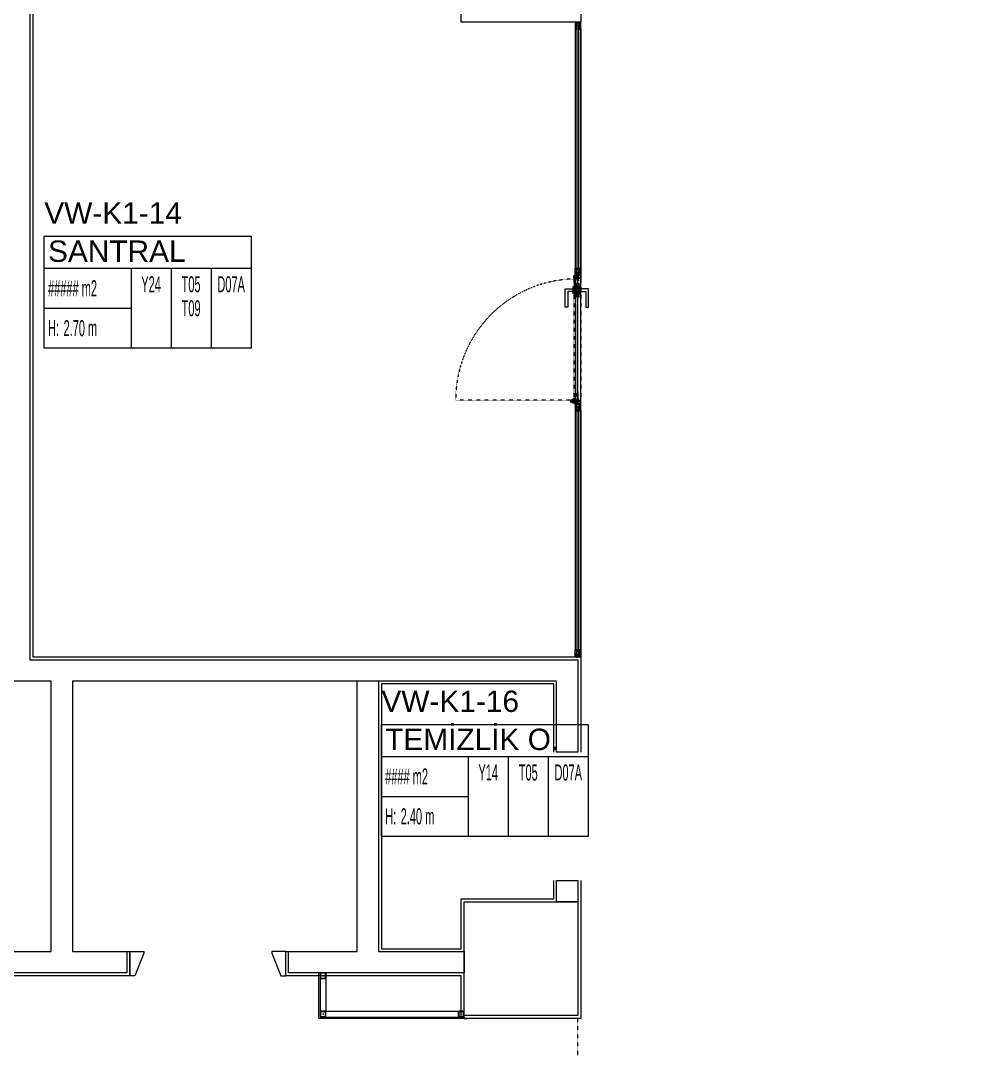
# Model space of a CAD drawing. Extents: x -3709 to 34962, y 0 to 8245.
# Drawn here: x 18089 to 18768, y 3089 to 3812 of the extents above; entities that cross this region are included whole.
import ezdxf
from ezdxf.enums import TextEntityAlignment as Align

# ---------------------------------------------------------------- set-up
doc = ezdxf.new("R2010")
doc.units = 0
doc.linetypes.add('DASHDOT', pattern=[25.4, 12.7, -6.35, 0, -6.35])
doc.linetypes.add('DOT2', pattern=[0.125, 0, -0.125])
doc.layers.get('0').update_dxf_attribs({"color": 9, "lineweight": 9})
for name, color, linetype, lineweight in [('0 @ 1', 9, 'Continuous', 9), ('00', 9, 'Continuous', 9), ('01', 9, 'Continuous', 9), ('06C', 9, 'Continuous', 9), ('06D', 9, 'Continuous', 9), ('07K', 9, 'Continuous', 9), ('10', 9, 'Continuous', 9), ('11', 9, 'Continuous', 9), ('14', 9, 'Continuous', 9), ('15', 9, 'Continuous', 9), ('20', 9, 'DOT2', 9), ('21_MAHAL', 9, 'Continuous', 9)]:
    doc.layers.add(name, color=color, linetype=linetype, lineweight=lineweight)
doc.styles.add('Arial', font='arial.ttf', dxfattribs={"height": 2.5})
doc.styles.add('MuuM_TEXT-STANDART', font='ARIALN.TTF')
pattern_1 = [(225, (-604.72494, -2171.82614), (-0.0883883476, 0.0883883476), []), (135, (-604.72494, -2171.82614), (0.0883883476, 0.0883883476), [])]

# ---------------------------------------------------------------- blocks, each defined once
blk = doc.blocks.new('p-kolon-80x80-vw')
at = {"layer": '01'}
blk.add_lwpolyline([(-40, -40), (-40, 40), (40, 40), (40, -40)], close=True, dxfattribs=at)
blk = doc.blocks.new('Prf-40x40')
for points in [[(1.5, -2), (-1.5, -2, -0.414214), (-2, -1.5), (-2, 1.5, -0.414214), (-1.5, 2), (1.5, 2, -0.414214), (2, 1.5), (2, -1.5, -0.414214)], [(1.5, -1.7), (-1.5, -1.7, -0.414214), (-1.7, -1.5), (-1.7, 1.5, -0.414214), (-1.5, 1.7), (1.5, 1.7, -0.414214), (1.7, 1.5), (1.7, -1.5, -0.414214)]]:
    blk.add_lwpolyline(points, format="xyb", close=True)
blk.add_point((0, 0))
blk = doc.blocks.new('p-strahle-alüminyumdoğramaprofili')
at = {"layer": '10'}
h = blk.add_hatch(dxfattribs=at)
h.set_pattern_fill('NET', color=256, angle=315, style=0)
h.set_pattern_definition(pattern_1)
h.paths.add_polyline_path([(-4.62, 2.65), (-4.68, 2.65), (-4.72, 2.75), (-4.72, 2.8), (-4.69, 2.8), (-4.69, 2.92), (-4.98, 2.92), (-4.98, 2.8), (-4.95, 2.8), (-4.99, 2.65), (-5.08, 2.66), (-5.25, 2.28), (-5.14, 2.28), (-5.14, 2.33), (-4.98, 2.52, 0.2599), (-4.9, 2.28), (-4.66, 2.28, 0.382682)])
h.paths.add_polyline_path([(-4.86, 2.52), (-4.67, 2.52, -2.16717)], flags=16)
h = blk.add_hatch(dxfattribs=at)
h.set_pattern_fill('NET', color=256, angle=315, style=0)
h.set_pattern_definition(pattern_1)
h.paths.add_polyline_path([(-4.62, 0.88), (-4.68, 0.88), (-4.72, 0.77), (-4.72, 0.73), (-4.69, 0.73), (-4.69, 0.6), (-4.98, 0.6), (-4.98, 0.73), (-4.95, 0.73), (-4.99, 0.88), (-5.08, 0.87), (-5.25, 1.24), (-5.14, 1.24), (-5.14, 1.2), (-4.98, 1.01, -0.2599), (-4.9, 1.24), (-4.66, 1.24, -0.382682)])
h.paths.add_polyline_path([(-4.86, 1), (-4.67, 1, 2.16717)], flags=16)
h = blk.add_hatch(dxfattribs=at)
h.set_pattern_fill('NET', color=256, angle=315, style=0)
h.set_pattern_definition([(225, (-608.45214, -2173.53612), (-0.0883883476, 0.0883883476), []), (135, (-608.45214, -2173.53612), (0.0883883476, 0.0883883476), [])])
h.paths.add_polyline_path([(-3.45, 2.28), (-3.45, 2.57), (-4.49, 2.57), (-4.49, 2.28)])
h = blk.add_hatch(dxfattribs=at)
h.set_pattern_fill('NET', color=256, angle=315, style=0)
h.set_pattern_definition([(225, (-608.45214, -2180.04526), (-0.0883883476, 0.0883883476), []), (135, (-608.45214, -2180.04526), (0.0883883476, 0.0883883476), [])])
h.paths.add_polyline_path([(-3.45, 0.93), (-3.45, 1.24), (-4.49, 1.24), (-4.49, 0.93)])
h = blk.add_hatch(dxfattribs=at)
h.set_pattern_fill('NET', color=256, angle=315, style=0)
h.set_pattern_definition([(225, (-629.50454, -2177.58922), (-0.0883883476, 0.0883883476), []), (135, (-629.50454, -2177.58922), (0.0883883476, 0.0883883476), [])])
h.paths.add_polyline_path([(0, 0.68), (0, 1.75), (-0.18, 1.75), (-0.18, 0.68)])
for points in [[(-5.08, 2.66), (-5.25, 2.28)], [(-5.09, 0.88), (-5.25, 1.24)], [(-4.98, 2.52), (-5.14, 2.33), (-5.14, 2.28)], [(-4.98, 1.01), (-5.14, 1.2), (-5.14, 1.24)], [(-4.92, 3.6), (-4.92, 3.16), (-4.61, 3.16), (-4.61, 2.87), (-4.52, 2.87), (-4.62, 2.65), (-4.68, 2.65), (-4.72, 2.75), (-4.72, 2.8), (-4.69, 2.8), (-4.69, 3.05), (-4.98, 3.05), (-4.98, 2.8), (-4.95, 2.8), (-4.99, 2.65), (-5.08, 2.66), (-5.07, 3.76), (-0.11, 3.76)], [(-4.69, 2.92), (-4.98, 2.92)], [(-4.71, 0.6), (-4.98, 0.6)], [(-2.83, 0.2), (-2.67, 0.2), (-2.67, -0.04), (-4.87, -0.04), (-4.87, 0.19), (-4.57, 0.19), (-4.57, 0.73), (-2.67, 0.73)], [(-4.52, 2.87), (-4.49, 2.87), (-4.49, 2.26)], [(-4.49, 0.93), (-4.49, 0.93), (-4.49, 1.26)], [(-3.45, 2.26), (-3.45, 2.57)], [(-3.45, 1.26), (-3.45, 0.93)], [(-2.08, 0.93), (-2.08, 2.57)], [(-0.18, 0.68), (0, 0.68), (0, 1.75)], [(-0.18, 1.75), (0, 1.75)]]:
    blk.add_lwpolyline(points, dxfattribs=at)
for points in [[(-0.18, 2.74), (-0.18, 2.21), (0, 2.21), (0, 2.08), (-0.18, 2.08), (-0.18, 0.43), (0, 0.43), (0, 0), (-0.12, 0), (-0.12, -0.24), (-5.09, -0.24), (-5.09, 0.88), (-4.98, 0.88), (-4.94, 0.7), (-4.99, 0.7), (-4.99, 0.33), (-4.71, 0.33), (-4.71, 0.88), (-4.56, 0.88), (-4.52, 0.93), (-1.28, 0.93), (-1.2, 1.22), (-0.9, 1.22), (-0.9, 0.62), (-0.58, 0.62), (-0.58, 2.74)], [(-2.03, 0.78), (-1.35, 0.78), (-1.35, 0.08), (-1.28, 0.04), (-1.28, -0.04), (-2.09, -0.04), (-2.09, 0.1), (-2.03, 0.15)]]:
    blk.add_lwpolyline(points, close=True, dxfattribs=at)
for points in [[(-0.57, 3.26), (-0.57, 3.62), (-4.89, 3.62), (-4.89, 3.65, 0.561743), (-4.97, 3.66, 0.595966), (-4.92, 3.6, -2.204878)], [(-4.67, 2.52), (-4.86, 2.52, 1)], [(-4.67, 1), (-4.86, 1, -1)], [(-4.61, 2.87), (-4.49, 3.45, -0.833203), (-4.18, 3.44, -0.447088)], [(-4.49, 2.57), (-1.23, 2.57, -0.414214), (-0.9, 2.25), (-0.9, 1.22)], [(-4.18, 3.44), (-4.18, 2.99, 0.414214), (-4.07, 2.89), (-0.82, 2.89), (-0.82, 3.62)], [(-2.67, 0.73), (-2.67, 0.32), (-2.83, 0.32, 1), (-2.83, 0.2, -1)], [(-0.11, 3.76), (-0.11, 3.62), (-0.45, 3.62), (-0.45, 3.14, -1), (-0.66, 3.14)], [(-0.66, 3.14, -0.305404), (-0.57, 3.26, -5.773092)]]:
    blk.add_lwpolyline(points, format="xyb", dxfattribs=at)
for centre, radius, start, end in [((-4.73, 2.47), 0.253, 168.66756, 234.12581), ((-4.73, 1.06), 0.253, 125.87419, 191.33244), ((-4.77, 2.44), 0.125, 139.54015, 40.45985), ((-4.77, 1.08), 0.125, 319.54015, 220.45985), ((-4.84, 2.48), 0.273, 305.97376, 36.42893), ((-4.84, 1.04), 0.273, 323.57107, 54.02624)]:
    blk.add_arc(centre, radius, start, end, dxfattribs=at)
blk = doc.blocks.new('*U733')
at = {"layer": '06D'}
for points in [[(4.95, 4), (173.04, 4)], [(4.95, 0), (173.02, 0)]]:
    blk.add_lwpolyline(points, dxfattribs=at)
at = {"layer": '15'}
for points in [[(1.96, 2.5), (176.03, 2.5)], [(176.03, 1.5), (1.96, 1.5)]]:
    blk.add_lwpolyline(points, dxfattribs=at)
at = {"layer": '0 @ 1', "linetype": 'Continuous', "xscale": -1}
blk.add_blockref('p-strahle-alüminyumdoğramaprofili', (-0.12, 0.24), dxfattribs=at)
at = {"layer": '0 @ 1', "linetype": 'Continuous'}
blk.add_blockref('p-strahle-alüminyumdoğramaprofili', (178.11, 0.24), dxfattribs=at)
blk = doc.blocks.new('g-kapı kolu-p')
for points in [[(11.85, 8.21), (-0.95, 8.21), (-0.95, 2.41), (0.95, 2.41), (0.95, 6.31), (11.85, 6.31), (11.85, 8.21)], [(11.85, -8.21), (-0.95, -8.21), (-0.95, -2.41), (0.95, -2.41), (0.95, -6.31), (11.85, -6.31), (11.85, -8.21)]]:
    blk.add_lwpolyline(points)
for points in [[(-5, 0.5), (5, 0.5), (5, 1.5), (-5, 1.5)], [(-2.65, 1.5), (2.65, 1.5), (2.65, 2.41), (-2.65, 2.41)], [(-5, -1.5), (5, -1.5), (5, -0.5), (-5, -0.5)], [(-2.65, -1.5), (2.65, -1.5), (2.65, -2.41), (-2.65, -2.41)]]:
    blk.add_lwpolyline(points, close=True)
blk = doc.blocks.new('k-cambölme-kapı-p')
at = {"layer": '10'}
h = blk.add_hatch(dxfattribs=at)
h.set_pattern_fill('NET', color=256, angle=135, style=0)
h.set_pattern_definition([(135, (3753.7029, 560.85184), (-0.0883883476, -0.0883883476), []), (225, (3753.7029, 560.85184), (0.0883883476, -0.0883883476), [])])
h.paths.add_polyline_path([(2.08, -0.06), (2.08, 0.02), (2.07, 0.04), (2.05, 0.07), (2.01, 0.09), (1.98, 0.1), (1.97, 0.1), (1.97, -0.29), (1.94, -0.29), (1.94, -0.43), (1.88, -0.49), (1.67, -0.49), (1.82, -0.29), (1.73, -0.29), (1.53, -0.5), (1.44, -0.5), (1.62, -0.32), (1.62, -0.29), (1.51, -0.29), (1.34, -0.42), (1.32, -0.44), (1.3, -0.48), (1.29, -0.51), (1.26, -0.57), (1.26, -0.31), (1.32, -0.29), (1.23, -0.29), (1.23, -0.53), (1.23, -0.59), (1.24, -0.62), (1.26, -0.64), (3.47, -0.64), (3.47, -0.58), (3.38, -0.35), (3.38, -0.3), (3.42, -0.25), (3.42, -0.2), (3.38, -0.16), (2.73, -0.16), (2.74, -0.2), (2.91, -0.2, -1), (2.91, -0.25)])
h.paths.add_polyline_path([(2.05, -0.18), (2.05, -0.21), (2.08, -0.23), (2.11, -0.24), (2.15, -0.25), (2.95, -0.27), (2.92, -0.29), (2.55, -0.29), (2.54, -0.31), (2.52, -0.33), (2.5, -0.34), (2.48, -0.34), (2.46, -0.34), (2.44, -0.32), (2.42, -0.3), (2.08, -0.3), (1.99, -0.11), (1.99, -0.07), (2.05, -0.07)], flags=16)
h.paths.add_polyline_path([(2.41, -0.34), (2.51, -0.5), (2.08, -0.5), (2.08, -0.34)], flags=16)
h.paths.add_polyline_path([(2.55, -0.33), (2.89, -0.33), (2.94, -0.33), (3.28, -0.34, 0.166992), (3.34, -0.55), (2.72, -0.55), (2.55, -0.36)], flags=16)
h.paths.add_polyline_path([(3.02, -0.22), (3.02, -0.2), (3.33, -0.2, 0.10606), (3.29, -0.33), (3.01, -0.27)], flags=16)
h = blk.add_hatch(dxfattribs=at)
h.set_pattern_fill('NET', color=256, angle=135, style=0)
h.set_pattern_definition([(45, (474.94443, 2280.71206), (0.0883883476, -0.0883883476), []), (315, (474.94443, 2280.71206), (-0.0883883476, -0.0883883476), [])])
h.paths.add_polyline_path([(87.27, -0.16), (87.26, -0.2), (87.09, -0.2, 1), (87.09, -0.25), (87.92, -0.25), (87.92, -0.01), (87.93, 0.03), (87.96, 0.05), (88, 0.07), (88.03, 0.07), (88.03, -0.29), (88.06, -0.29), (88.06, -0.43), (88.12, -0.49), (88.33, -0.49), (88.18, -0.29), (88.27, -0.29), (88.47, -0.5), (88.56, -0.5), (88.38, -0.32), (88.38, -0.29), (88.49, -0.29), (88.66, -0.42), (88.68, -0.44), (88.7, -0.48), (88.71, -0.51), (88.74, -0.57), (88.74, -0.31), (88.68, -0.29), (88.77, -0.29), (88.77, -0.53), (88.77, -0.59), (88.76, -0.62), (88.74, -0.64), (86.53, -0.64), (86.53, -0.58), (86.62, -0.35), (86.62, -0.3), (86.58, -0.25), (86.58, -0.2), (86.62, -0.16)])
h.paths.add_polyline_path([(87.28, -0.55), (87.45, -0.36), (87.45, -0.33), (87.11, -0.33), (87.06, -0.33), (87.03, -0.31), (86.99, -0.27), (86.98, -0.22), (86.98, -0.2), (86.67, -0.2, -0.292264), (86.66, -0.55)], flags=16)
h.paths.add_polyline_path([(87.48, -0.51), (87.59, -0.51), (87.53, -0.43)], flags=16)
h.paths.add_polyline_path([(87.56, -0.4), (87.69, -0.5), (87.92, -0.5), (87.92, -0.34), (87.59, -0.34)], flags=16)
h.paths.add_polyline_path([(87.62, -0.53), (87.71, -0.62), (87.71, -0.53)], flags=16)
for points in [[(1.97, -0.29), (1.97, 2.13), (2.05, 2.13), (2.05, 2.28, 0.414214), (1.89, 2.44), (0.08, 2.44, 0.414214), (0, 2.36), (0, -2.36, 0.414214), (0.08, -2.44), (2.05, -2.44), (2.05, -2.25), (2.05, -2.23), (2.05, -2.23), (2.05, -2.23), (2.05, -2.23), (2.05, -2.23), (2.05, -0.89)], [(88.03, -0.29), (88.03, 2.13), (87.95, 2.13), (87.95, 2.28, -0.414214), (88.11, 2.44), (89.92, 2.44, -0.414214), (90, 2.36), (90, -2.36, -0.414214), (89.92, -2.44), (87.95, -2.44), (87.95, -2.25), (87.95, -2.23), (87.95, -2.23), (87.95, -2.23), (87.95, -2.23), (87.95, -2.23), (87.95, -0.89)], [(1.51, -0.29), (1.34, -0.42), (1.32, -0.44), (1.3, -0.48), (1.29, -0.51), (1.26, -0.57), (1.26, -0.31), (1.32, -0.29), (1.23, -0.29), (1.23, -0.53), (1.23, -0.59), (1.24, -0.62), (1.26, -0.64), (3.47, -0.64), (3.47, -0.58), (3.38, -0.35), (3.38, -0.3), (3.42, -0.25), (3.42, -0.2), (3.38, -0.16), (2.73, -0.16), (2.74, -0.2), (2.91, -0.2, -1), (2.91, -0.25, -1)], [(88.49, -0.29), (88.66, -0.42), (88.68, -0.44), (88.7, -0.48), (88.71, -0.51), (88.74, -0.57), (88.74, -0.31), (88.68, -0.29), (88.77, -0.29), (88.77, -0.53), (88.77, -0.59), (88.76, -0.62), (88.74, -0.64), (86.53, -0.64), (86.53, -0.58), (86.62, -0.35), (86.62, -0.3), (86.58, -0.25), (86.58, -0.2), (86.62, -0.16), (87.27, -0.16), (87.26, -0.2), (87.09, -0.2, 1), (87.09, -0.25, 1)], [(86.66, -0.55), (87.28, -0.55), (87.45, -0.36), (87.45, -0.33), (87.11, -0.33), (87.06, -0.33), (87.03, -0.31), (86.99, -0.27), (86.98, -0.22), (86.98, -0.2), (86.67, -0.2, 1)]]:
    blk.add_lwpolyline(points, format="xyb", dxfattribs=at)
for points in [[(1.82, 2.27), (0.16, 2.27), (0.16, 2.03), (0.38, 2.03), (0.38, 1.92), (0.22, 1.92), (0.22, 1.16), (0.35, 1.16), (0.35, -0.41), (0.22, -0.41), (0.22, -1.23), (0.36, -1.23), (0.36, -1.38), (0.16, -1.38), (0.16, -2.24), (1.82, -2.24), (1.82, -1.72), (1.62, -1.72), (1.62, -1.58), (1.82, -1.58), (1.82, -1.37), (1.61, -1.37), (1.61, -1.24), (1.74, -1.24), (1.74, -0.85), (1.06, -0.85), (1.06, -0.13), (1.5, -0.13), (1.5, 1.92), (1.57, 2.03), (1.82, 2.03), (1.82, 2.27)], [(0.69, 3.63), (0.69, 2.44)], [(0.69, 2.27), (0.69, -0.24), (1.06, -0.24)], [(1.06, 2.44), (1.06, 2.86)], [(1.06, -0.13), (1.06, 2.27)], [(1.5, 1.92), (1.06, 1.92)], [(1.17, 1.92), (1.17, -0.13)], [(2.91, -0.25), (2.08, -0.06), (2.08, 0.02), (2.07, 0.04), (2.05, 0.07), (2.01, 0.09), (1.98, 0.1), (1.97, 0.1)], [(3.84, 0.88), (2.63, 3.22)], [(4.07, 1.27), (2.67, 3.99)], [(8.14, 0.88), (8.14, 1.27), (4.07, 1.27)], [(5.3, 0.88), (5.3, -0.16)], [(5.5, 1.27), (5.77, 0.97), (5.77, 0.88)], [(5.59, 0.88), (5.59, -0.16)], [(6.76, 1.27), (6.49, 0.97), (6.49, 0.88)], [(6.67, 0.88), (6.67, -0.16)], [(6.96, 0.88), (6.96, -0.16)], [(87.09, -0.25), (87.92, -0.25), (87.92, -0.01), (87.93, 0.03), (87.96, 0.05), (88, 0.07), (88.03, 0.07)], [(88.18, 2.27), (89.84, 2.27), (89.84, 2.03), (89.62, 2.03), (89.62, 1.92), (89.78, 1.92), (89.78, 1.16), (89.65, 1.16), (89.65, -0.41), (89.78, -0.41), (89.78, -1.23), (89.64, -1.23), (89.64, -1.38), (89.84, -1.38), (89.84, -2.24), (88.18, -2.24), (88.18, -1.72), (88.38, -1.72), (88.38, -1.58), (88.18, -1.58), (88.18, -1.37), (88.39, -1.37), (88.39, -1.24), (88.26, -1.24), (88.26, -0.85), (88.94, -0.85), (88.94, -0.13), (88.5, -0.13), (88.5, 1.92), (88.43, 2.03), (88.18, 2.03), (88.18, 2.27)], [(2.05, -0.89), (3.59, -0.89), (3.59, -0.64), (1.23, -0.64), (1.23, -0.29), (1.97, -0.29)], [(1.62, -0.29), (1.62, -0.32), (1.44, -0.5), (1.53, -0.5), (1.73, -0.29)], [(1.82, -0.29), (1.67, -0.49), (1.88, -0.49), (1.94, -0.43), (1.94, -0.29)], [(3.34, -0.55), (2.72, -0.55), (2.55, -0.36), (2.55, -0.33), (2.89, -0.33), (2.94, -0.33)], [(3.28, -0.34), (3.28, -0.34), (2.94, -0.33)], [(3.01, -0.27), (3.02, -0.22), (3.02, -0.2), (3.33, -0.2)], [(3.01, -0.27), (3.29, -0.33), (3.29, -0.33)], [(4.06, -0.16), (4.06, -0.55), (8.14, -0.55)], [(8.14, -0.55), (8.14, -0.16)], [(87.95, -0.89), (86.41, -0.89), (86.41, -0.64), (88.77, -0.64), (88.77, -0.29), (88.03, -0.29)], [(87.59, -0.51), (87.53, -0.43), (87.48, -0.51), (87.59, -0.51)], [(88.18, -0.29), (88.33, -0.49), (88.12, -0.49), (88.06, -0.43), (88.06, -0.29)], [(88.38, -0.29), (88.38, -0.32), (88.56, -0.5), (88.47, -0.5), (88.27, -0.29)]]:
    blk.add_lwpolyline(points, dxfattribs=at)
at = {"layer": '10', "linetype": 'DASHDOT', "ltscale": 0.05}
for points in [[(3.22, 3.63), (0.2, 3.63)], [(1.71, 2.14), (1.71, 4.9)], [(6.13, 1.44), (6.13, -0.55)]]:
    blk.add_lwpolyline(points, dxfattribs=at)
at = {"layer": '10'}
for points in [[(1.99, -0.07), (2.05, -0.07), (2.05, -0.18), (2.05, -0.21), (2.08, -0.23), (2.11, -0.24), (2.15, -0.25), (2.95, -0.27), (2.92, -0.29), (2.55, -0.29), (2.54, -0.31), (2.52, -0.33), (2.5, -0.34), (2.48, -0.34), (2.46, -0.34), (2.44, -0.32), (2.42, -0.3), (2.08, -0.3), (1.99, -0.11)], [(2.08, -0.5), (2.08, -0.34), (2.41, -0.34), (2.51, -0.5), (2.51, -0.5)], [(87.92, -0.5), (87.92, -0.34), (87.59, -0.34), (87.56, -0.4), (87.69, -0.5)], [(87.62, -0.53), (87.71, -0.53), (87.71, -0.62)]]:
    blk.add_lwpolyline(points, close=True, dxfattribs=at)
blk.add_circle((1.71, 3.65), 1.02, dxfattribs=at)
for centre, start, end in [((3.6, -0.37), 176.14303, 214.06492), ((3.6, -0.37), 148.89788, 173.11441), ((86.4, -0.37), 325.93508, 31.10212)]:
    blk.add_arc(centre, 0.322, start, end, dxfattribs=at)
at = {"layer": '15', "linetype": 'DOT2'}
blk.add_lwpolyline([(2.48, 0.36), (2.48, 85.36)], dxfattribs=at)
at = {"layer": '15'}
blk.add_lwpolyline([(2.58, 0.88), (87.42, 0.88), (87.52, 0.78), (87.52, -0.05), (87.42, -0.16), (2.58, -0.16), (2.58, -0.16), (2.48, -0.05), (2.48, 0.78), (2.58, 0.88)], dxfattribs=at)
at = {"layer": '15', "linetype": 'DOT2'}
blk.add_arc((2.48, 0.36), 85.04, 0, 90, dxfattribs=at)
at = {"layer": '20'}
for p, q in [((87.95, 2.43), (2.05, 2.43)), ((87.95, 2.13), (2.05, 2.13)), ((87.95, -2.23), (2.05, -2.23)), ((87.95, -2.44), (2.05, -2.44))]:
    blk.add_line(p, q, dxfattribs=at)
at = {"layer": '06C', "xscale": -1}
blk.add_blockref('g-kapı kolu-p', (79.64, 0.38), dxfattribs=at)
blk = doc.blocks.new('0_roomno2')
blk.add_lwpolyline([(19.375, -10.5), (0, -10.5), (0, 0), (19.375, 0)], close=True)
for points in [[(0, -3), (19.375, -3)], [(8.125, -3), (8.125, -10.5)], [(11.875, -3), (11.875, -10.5)], [(15.625, -3), (15.625, -10.5)], [(0, -6.75), (8.125, -6.75)]]:
    blk.add_lwpolyline(points)
at = {"style": 'MuuM_TEXT-STANDART', "width": 0.6}
blk.add_text('H:', height=1.5, dxfattribs=at).set_placement((0.35, -8.608), align=Align.MIDDLE_LEFT)
at = {"style": 'Arial'}
blk.add_attdef('ODANO', (0, 1.17), '', height=2, dxfattribs=at)
blk.add_attdef('MEKANADI', text='', height=2, dxfattribs=at).set_placement((0.35, -3), align=Align.BOTTOM_LEFT)
at = {"style": 'MuuM_TEXT-STANDART', "width": 0.6}
for tag, p in [('YER01', (10, -4.5)), ('TAVAN01', (13.75, -4.5)), ('DUVAR01', (17.5, -4.5)), ('YER02', (10, -6.75)), ('TAVAN02', (13.75, -6.75)), ('DUVAR02', (17.5, -6.75)), ('YER03', (10, -9)), ('TAVAN03', (13.75, -9)), ('DUVAR03', (17.5, -9))]:
    blk.add_attdef(tag, text='', height=1.5, dxfattribs=at).set_placement(p, align=Align.MIDDLE_CENTER)
for tag, p in [('M2', (0.35, -4.875)), ('TEMIZTAVANYUKSEKLIGI', (1.8, -8.608))]:
    blk.add_attdef(tag, text='', height=1.5, dxfattribs=at).set_placement(p, align=Align.MIDDLE_LEFT)

msp = doc.modelspace()

# ---------------------------------------------------------------- linework, layer by layer
msp.add_lwpolyline([(18482.84, 3364.5), (18482.84, 3810.5)])
at = {"layer": '00'}
for points in [[(17680.84, 3892.5), (18173.34, 3892.5), (18173.34, 3872.5), (18095.84, 3872.5), (18095.84, 3362.5), (18480.84, 3362.5), (18480.84, 3297.5), (18465.84, 3297.5), (18465.84, 3347.5), (18340.84, 3347.5), (18340.84, 3157.5), (18400.84, 3157.5), (18400.84, 3142.5), (18277.64, 3142.5), (18277.64, 3157.5), (18325.84, 3157.5), (18325.84, 3347.5)], [(18340.84, 3347.5), (18125.84, 3347.5), (18125.84, 3157.5), (18164.04, 3157.5), (18164.04, 3142.5), (18044.04, 3142.5)], [(18044.04, 3157.5), (18110.84, 3157.5), (18110.84, 3347.5), (18080.84, 3347.5)]]:
    msp.add_lwpolyline(points, dxfattribs=at)
msp.add_lwpolyline([(18480.84, 3207.5), (18480.84, 3192.5), (18465.84, 3192.5), (18465.84, 3207.5)], close=True, dxfattribs=at)
at = {"layer": '06C'}
msp.add_lwpolyline([(17680.84, 3157.5), (18110.84, 3157.5), (18110.84, 3157.5)], dxfattribs=at)
at = {"layer": '06D'}
msp.add_line((18482.84, 3369.08), (18482.84, 3810.5), dxfattribs=at)
msp.add_lwpolyline([(18303.84, 3142.5), (18303.84, 3115.5), (18400.84, 3115.5)], dxfattribs=at)
at = {"layer": '10'}
for points in [[(18166.04, 3157.5), (18175.84, 3157.5), (18175.84, 3156.43), (18169.54, 3140.5), (18166.04, 3140.5), (18166.04, 3157.43)], [(18275.64, 3157.5), (18265.84, 3157.5), (18265.84, 3156.43), (18272.14, 3140.5), (18275.64, 3140.5), (18275.64, 3157.43)]]:
    msp.add_lwpolyline(points, close=True, dxfattribs=at)
at = {"layer": '11'}
msp.add_lwpolyline([(18299.84, 3142.5), (18299.84, 3111.5), (18400.84, 3111.5), (18400.84, 3110.5), (18298.84, 3110.5), (18298.84, 3142.5), (18299.84, 3142.5)], dxfattribs=at)
at = {"layer": '14'}
for points in [[(18767.84, 3970.5), (18767.84, 3970.5), (18482.84, 3970.5), (18482.84, 3810.5), (18398.84, 3810.5), (18398.84, 3870.5), (18321.34, 3870.5), (18321.34, 3888.7)], [(18175.34, 3888.7), (18175.34, 3870.5), (18097.84, 3870.5), (18097.84, 3364.5), (18482.84, 3364.5), (18482.84, 3297.5)], [(18463.84, 3297.5), (18463.84, 3345.5), (18342.84, 3345.5), (18342.84, 3159.5), (18398.84, 3159.5), (18398.84, 3194.5), (18463.84, 3194.5), (18463.84, 3207.5)], [(18482.84, 3207.5), (18482.84, 3110.5), (18398.84, 3110.5), (18398.84, 3140.5), (18275.64, 3140.5), (18275.64, 3157.5), (18277.64, 3157.5)], [(18164.04, 3157.5), (18166.04, 3157.5), (18166.04, 3140.5), (18044.04, 3140.5), (18044.04, 3142.5), (18044.04, 3142.5)], [(18400.84, 3111.5), (18400.84, 3110.5), (18402.84, 3110.5)]]:
    msp.add_lwpolyline(points, dxfattribs=at)
at = {"layer": '20'}
msp.add_lwpolyline([(18480.84, 394.5), (18480.84, 3110.5)], dxfattribs=at)

# ---------------------------------------------------------------- block references
at = {"linetype": 'Continuous', "rotation": 270}
for p in [(18478.84, 3810.49), (18478.84, 3542.49)]:
    msp.add_blockref('*U733', p, dxfattribs=at)
msp.add_blockref('p-kolon-80x80-vw', (18440.84, 3152.5))
at = {"layer": '07K', "rotation": 90}
msp.add_blockref('k-cambölme-kapı-p', (18480.39, 3542.5), dxfattribs=at)
at = {"layer": '10', "xscale": -1}
for p in [(18301.84, 3140.5), (18301.84, 3113.5), (18398.84, 3113.5)]:
    msp.add_blockref('Prf-40x40', p, dxfattribs=at)
at = {"layer": '21_MAHAL'}
ref = msp.add_blockref('0_roomno2', (18106.01, 3660.05), dxfattribs=dict(at, xscale=7.5, yscale=7.5, zscale=7.5))
ref.add_attrib('ODANO', 'VW-K1-14', (18106.01, 3668.82), dxfattribs={"layer": '0', "height": 15, "style": 'Arial'})
ref.add_attrib('MEKANADI', 'SANTRAL', dxfattribs={"layer": '0', "height": 15, "style": 'Arial'}).set_placement((18108.63, 3637.55), align=Align.BOTTOM_LEFT)
ref.add_attrib('M2', '##### m2', dxfattribs={"layer": '0', "height": 11.25, "style": 'MuuM_TEXT-STANDART', "width": 0.6}).set_placement((18108.63, 3623.48), align=Align.MIDDLE_LEFT)
ref.add_attrib('TEMIZTAVANYUKSEKLIGI', '2.70 m', dxfattribs={"layer": '0', "height": 11.25, "style": 'MuuM_TEXT-STANDART', "width": 0.6}).set_placement((18119.51, 3595.49), align=Align.MIDDLE_LEFT)
ref.add_attrib('YER01', 'Y24', dxfattribs={"layer": '0', "height": 11.25, "style": 'MuuM_TEXT-STANDART', "width": 0.6}).set_placement((18181.01, 3626.3), align=Align.MIDDLE_CENTER)
ref.add_attrib('TAVAN01', 'T05', dxfattribs={"layer": '0', "height": 11.25, "style": 'MuuM_TEXT-STANDART', "width": 0.6}).set_placement((18209.13, 3626.3), align=Align.MIDDLE_CENTER)
ref.add_attrib('DUVAR01', 'D07A', dxfattribs={"layer": '0', "height": 11.25, "style": 'MuuM_TEXT-STANDART', "width": 0.6}).set_placement((18237.26, 3626.3), align=Align.MIDDLE_CENTER)
ref.add_attrib('TAVAN02', 'T09', dxfattribs={"layer": '0', "height": 11.25, "style": 'MuuM_TEXT-STANDART', "width": 0.6}).set_placement((18209.13, 3609.42), align=Align.MIDDLE_CENTER)
ref = msp.add_blockref('0_roomno2', (18342.84, 3317.06), dxfattribs=dict(at, xscale=7.5, yscale=7.5, zscale=7.5))
ref.add_attrib('ODANO', 'VW-K1-16', (18342.84, 3325.83), dxfattribs={"layer": '0', "height": 15, "style": 'Arial'})
ref.add_attrib('MEKANADI', 'TEMİZLİK O.', dxfattribs={"layer": '0', "height": 15, "style": 'Arial'}).set_placement((18345.46, 3294.56), align=Align.BOTTOM_LEFT)
ref.add_attrib('M2', '#### m2', dxfattribs={"layer": '0', "height": 11.25, "style": 'MuuM_TEXT-STANDART', "width": 0.6}).set_placement((18345.46, 3280.49), align=Align.MIDDLE_LEFT)
ref.add_attrib('TEMIZTAVANYUKSEKLIGI', '2.40 m', dxfattribs={"layer": '0', "height": 11.25, "style": 'MuuM_TEXT-STANDART', "width": 0.6}).set_placement((18356.34, 3252.5), align=Align.MIDDLE_LEFT)
ref.add_attrib('YER01', 'Y14', dxfattribs={"layer": '0', "height": 11.25, "style": 'MuuM_TEXT-STANDART', "width": 0.6}).set_placement((18417.84, 3283.31), align=Align.MIDDLE_CENTER)
ref.add_attrib('TAVAN01', 'T05', dxfattribs={"layer": '0', "height": 11.25, "style": 'MuuM_TEXT-STANDART', "width": 0.6}).set_placement((18445.96, 3283.31), align=Align.MIDDLE_CENTER)
ref.add_attrib('DUVAR01', 'D07A', dxfattribs={"layer": '0', "height": 11.25, "style": 'MuuM_TEXT-STANDART', "width": 0.6}).set_placement((18474.09, 3283.31), align=Align.MIDDLE_CENTER)

doc.saveas('drawing.dxf')
